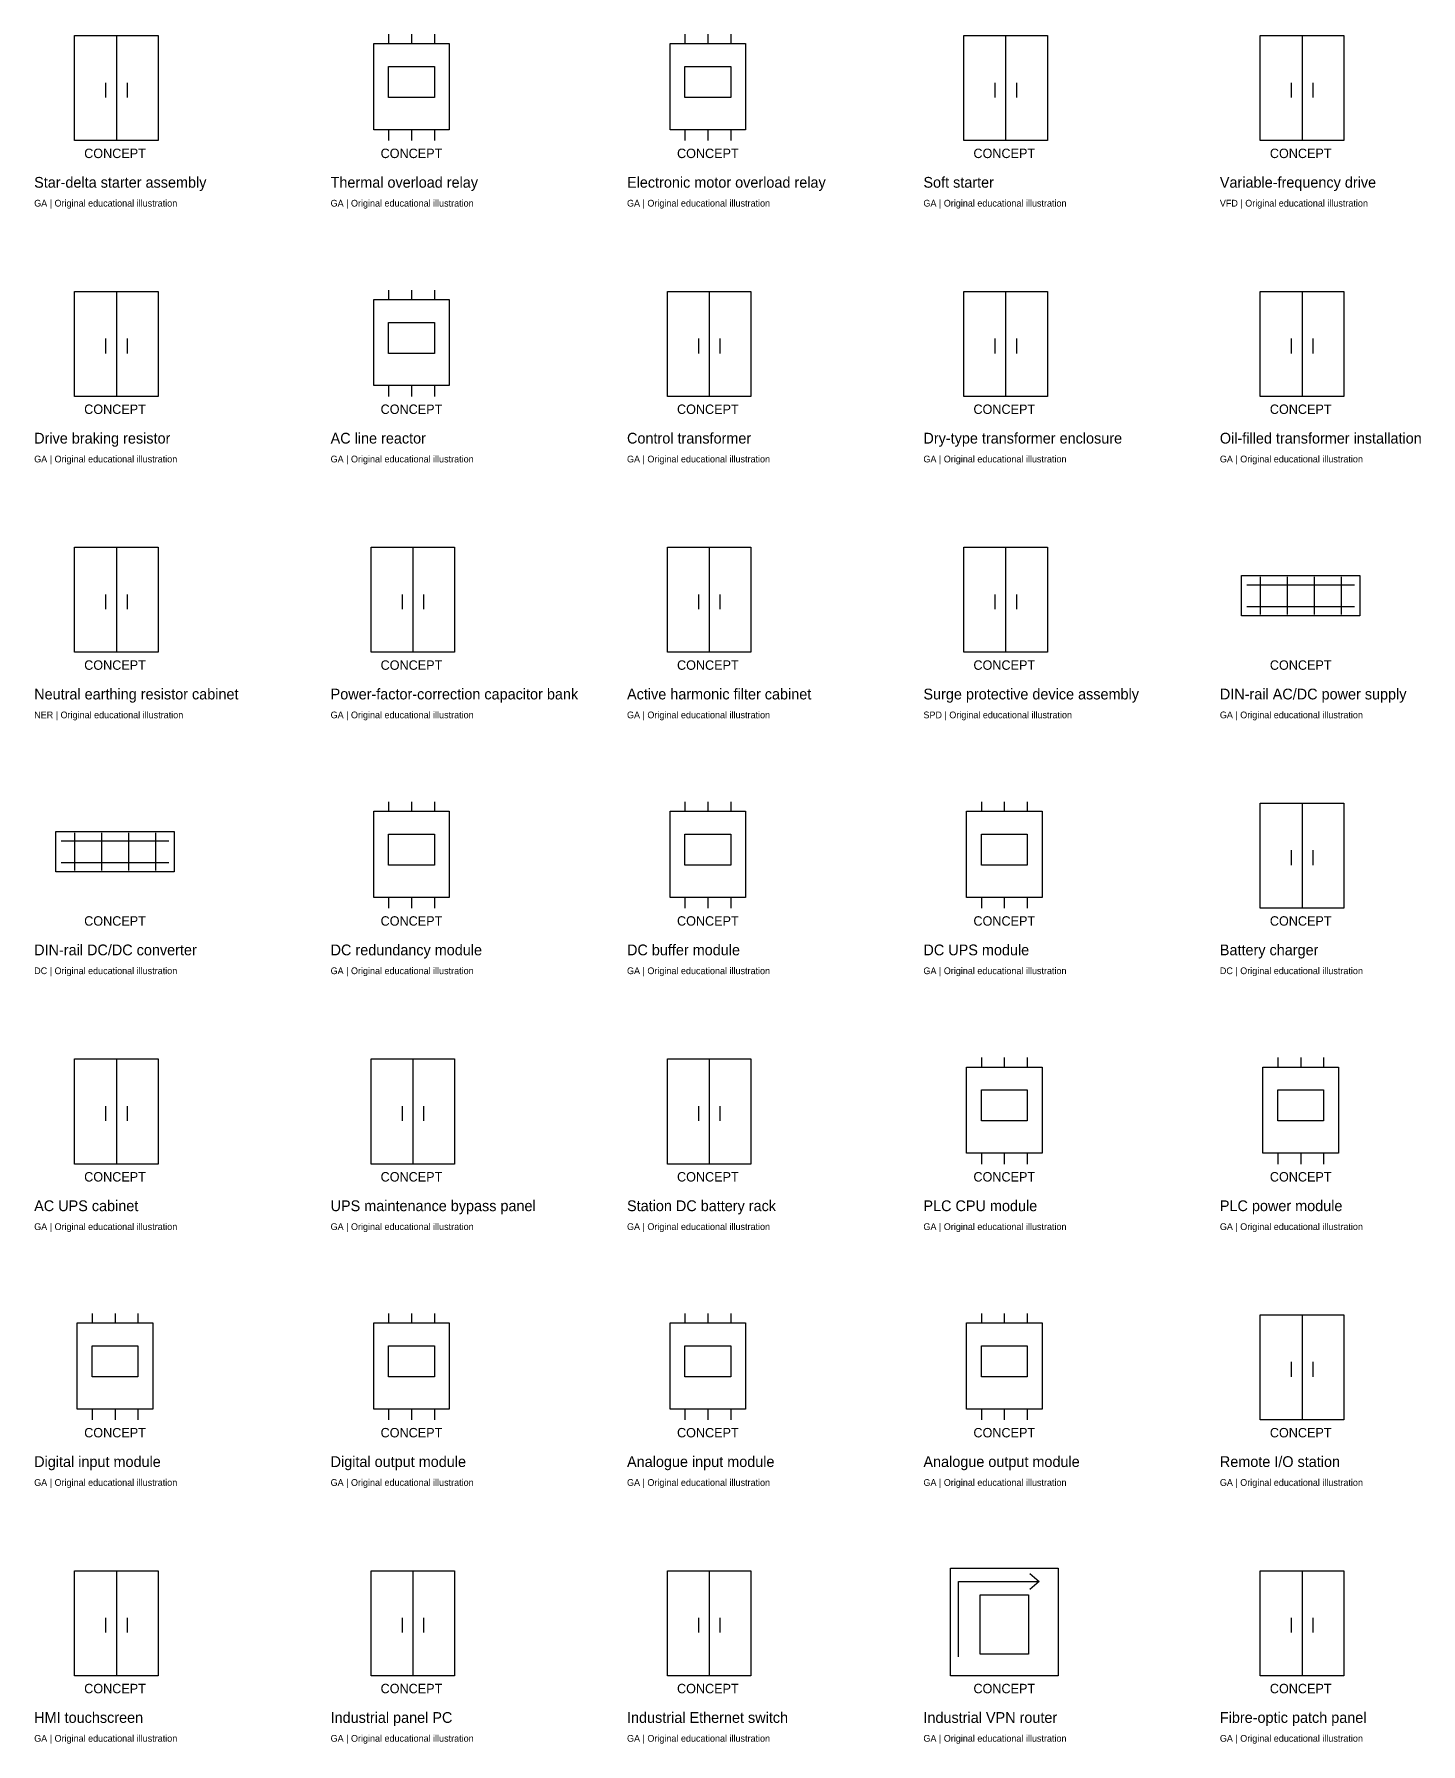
# Model space of a CAD drawing. Extents: x -25 to 1140, y -41451 to 113.
# Drawn here: x 0 to 1029, y -18081 to -16811 of the extents above; entities that cross this region are included whole.
import ezdxf
from ezdxf.enums import TextEntityAlignment as Align

# ---------------------------------------------------------------- set-up
doc = ezdxf.new("R2010")
doc.units = 0
doc.layers.add('REFERENCE', color=7, linetype='CONTINUOUS')

# ---------------------------------------------------------------- blocks, each defined once
blk = doc.blocks.new('REF_GA_STAR_DELTA_STARTER_ASSEMBLY')
at = {"layer": 'REFERENCE'}
for p, q in [((30, 98), (92, 98)), ((30, 20), (30, 98)), ((61, 98), (61, 20)), ((92, 98), (92, 20)), ((53, 63), (53, 52)), ((69, 63), (69, 52)), ((92, 20), (30, 20))]:
    blk.add_line(p, q, dxfattribs=at)
blk.add_text('CONCEPT', height=7, dxfattribs=at).set_placement((60, 7), align=Align.CENTER)
blk = doc.blocks.new('REF_GA_THERMAL_OVERLOAD_RELAY')
at = {"layer": 'REFERENCE'}
for p, q in [((32, 92), (88, 92)), ((32, 28), (32, 92)), ((43, 99), (43, 92)), ((60, 99), (60, 92)), ((77, 99), (77, 92)), ((88, 92), (88, 28)), ((43, 75), (77, 75)), ((43, 52), (43, 75)), ((77, 75), (77, 52)), ((77, 52), (43, 52)), ((88, 28), (32, 28)), ((43, 28), (43, 20)), ((60, 28), (60, 20)), ((77, 28), (77, 20))]:
    blk.add_line(p, q, dxfattribs=at)
blk.add_text('CONCEPT', height=7, dxfattribs=at).set_placement((60, 7), align=Align.CENTER)
blk = doc.blocks.new('REF_GA_ELECTRONIC_MOTOR_OVERLOAD_RELAY')
at = {"layer": 'REFERENCE'}
for p, q in [((32, 92), (88, 92)), ((32, 28), (32, 92)), ((43, 99), (43, 92)), ((60, 99), (60, 92)), ((77, 99), (77, 92)), ((88, 92), (88, 28)), ((43, 75), (77, 75)), ((43, 52), (43, 75)), ((77, 75), (77, 52)), ((77, 52), (43, 52)), ((88, 28), (32, 28)), ((43, 28), (43, 20)), ((60, 28), (60, 20)), ((77, 28), (77, 20))]:
    blk.add_line(p, q, dxfattribs=at)
blk.add_text('CONCEPT', height=7, dxfattribs=at).set_placement((60, 7), align=Align.CENTER)
blk = doc.blocks.new('REF_GA_SOFT_STARTER')
at = {"layer": 'REFERENCE'}
for p, q in [((30, 98), (92, 98)), ((30, 20), (30, 98)), ((61, 98), (61, 20)), ((92, 98), (92, 20)), ((53, 63), (53, 52)), ((69, 63), (69, 52)), ((92, 20), (30, 20))]:
    blk.add_line(p, q, dxfattribs=at)
blk.add_text('CONCEPT', height=7, dxfattribs=at).set_placement((60, 7), align=Align.CENTER)
blk = doc.blocks.new('REF_GA_VARIABLE_FREQUENCY_DRIVE')
at = {"layer": 'REFERENCE'}
for p, q in [((30, 98), (92, 98)), ((30, 20), (30, 98)), ((61, 98), (61, 20)), ((92, 98), (92, 20)), ((53, 63), (53, 52)), ((69, 63), (69, 52)), ((92, 20), (30, 20))]:
    blk.add_line(p, q, dxfattribs=at)
blk.add_text('CONCEPT', height=7, dxfattribs=at).set_placement((60, 7), align=Align.CENTER)
blk = doc.blocks.new('REF_GA_DRIVE_BRAKING_RESISTOR')
at = {"layer": 'REFERENCE'}
for p, q in [((30, 98), (92, 98)), ((30, 20), (30, 98)), ((61, 98), (61, 20)), ((92, 98), (92, 20)), ((53, 63), (53, 52)), ((69, 63), (69, 52)), ((92, 20), (30, 20))]:
    blk.add_line(p, q, dxfattribs=at)
blk.add_text('CONCEPT', height=7, dxfattribs=at).set_placement((60, 7), align=Align.CENTER)
blk = doc.blocks.new('REF_GA_AC_LINE_REACTOR')
at = {"layer": 'REFERENCE'}
for p, q in [((32, 92), (88, 92)), ((32, 28), (32, 92)), ((43, 99), (43, 92)), ((60, 99), (60, 92)), ((77, 99), (77, 92)), ((88, 92), (88, 28)), ((43, 75), (77, 75)), ((43, 52), (43, 75)), ((77, 75), (77, 52)), ((77, 52), (43, 52)), ((88, 28), (32, 28)), ((43, 28), (43, 20)), ((60, 28), (60, 20)), ((77, 28), (77, 20))]:
    blk.add_line(p, q, dxfattribs=at)
blk.add_text('CONCEPT', height=7, dxfattribs=at).set_placement((60, 7), align=Align.CENTER)
blk = doc.blocks.new('REF_GA_CONTROL_TRANSFORMER')
at = {"layer": 'REFERENCE'}
for p, q in [((30, 98), (92, 98)), ((30, 20), (30, 98)), ((61, 98), (61, 20)), ((92, 98), (92, 20)), ((53, 63), (53, 52)), ((69, 63), (69, 52)), ((92, 20), (30, 20))]:
    blk.add_line(p, q, dxfattribs=at)
blk.add_text('CONCEPT', height=7, dxfattribs=at).set_placement((60, 7), align=Align.CENTER)
blk = doc.blocks.new('REF_GA_DRY_TYPE_TRANSFORMER_ENCLOSURE')
at = {"layer": 'REFERENCE'}
for p, q in [((30, 98), (92, 98)), ((30, 20), (30, 98)), ((61, 98), (61, 20)), ((92, 98), (92, 20)), ((53, 63), (53, 52)), ((69, 63), (69, 52)), ((92, 20), (30, 20))]:
    blk.add_line(p, q, dxfattribs=at)
blk.add_text('CONCEPT', height=7, dxfattribs=at).set_placement((60, 7), align=Align.CENTER)
blk = doc.blocks.new('REF_GA_OIL_FILLED_TRANSFORMER_INSTALLATION')
at = {"layer": 'REFERENCE'}
for p, q in [((30, 98), (92, 98)), ((30, 20), (30, 98)), ((61, 98), (61, 20)), ((92, 98), (92, 20)), ((53, 63), (53, 52)), ((69, 63), (69, 52)), ((92, 20), (30, 20))]:
    blk.add_line(p, q, dxfattribs=at)
blk.add_text('CONCEPT', height=7, dxfattribs=at).set_placement((60, 7), align=Align.CENTER)
blk = doc.blocks.new('REF_GA_NEUTRAL_EARTHING_RESISTOR_CABINET')
at = {"layer": 'REFERENCE'}
for p, q in [((30, 98), (92, 98)), ((30, 20), (30, 98)), ((61, 98), (61, 20)), ((92, 98), (92, 20)), ((53, 63), (53, 52)), ((69, 63), (69, 52)), ((92, 20), (30, 20))]:
    blk.add_line(p, q, dxfattribs=at)
blk.add_text('CONCEPT', height=7, dxfattribs=at).set_placement((60, 7), align=Align.CENTER)
blk = doc.blocks.new('REF_GA_POWER_FACTOR_CORRECTION_CAPACITOR_BANK')
at = {"layer": 'REFERENCE'}
for p, q in [((30, 98), (92, 98)), ((30, 20), (30, 98)), ((61, 98), (61, 20)), ((92, 98), (92, 20)), ((53, 63), (53, 52)), ((69, 63), (69, 52)), ((92, 20), (30, 20))]:
    blk.add_line(p, q, dxfattribs=at)
blk.add_text('CONCEPT', height=7, dxfattribs=at).set_placement((60, 7), align=Align.CENTER)
blk = doc.blocks.new('REF_GA_ACTIVE_HARMONIC_FILTER_CABINET')
at = {"layer": 'REFERENCE'}
for p, q in [((30, 98), (92, 98)), ((30, 20), (30, 98)), ((61, 98), (61, 20)), ((92, 98), (92, 20)), ((53, 63), (53, 52)), ((69, 63), (69, 52)), ((92, 20), (30, 20))]:
    blk.add_line(p, q, dxfattribs=at)
blk.add_text('CONCEPT', height=7, dxfattribs=at).set_placement((60, 7), align=Align.CENTER)
blk = doc.blocks.new('REF_GA_SURGE_PROTECTIVE_DEVICE_ASSEMBLY')
at = {"layer": 'REFERENCE'}
for p, q in [((30, 98), (92, 98)), ((30, 20), (30, 98)), ((61, 98), (61, 20)), ((92, 98), (92, 20)), ((53, 63), (53, 52)), ((69, 63), (69, 52)), ((92, 20), (30, 20))]:
    blk.add_line(p, q, dxfattribs=at)
blk.add_text('CONCEPT', height=7, dxfattribs=at).set_placement((60, 7), align=Align.CENTER)
blk = doc.blocks.new('REF_GA_DIN_RAIL_AC_DC_POWER_SUPPLY')
at = {"layer": 'REFERENCE'}
for p, q in [((16, 77), (104, 77)), ((16, 47), (16, 77)), ((104, 77), (104, 47)), ((20, 70), (100, 70)), ((30, 76), (30, 48)), ((50, 76), (50, 48)), ((70, 76), (70, 48)), ((90, 76), (90, 48)), ((20, 54), (100, 54)), ((104, 47), (16, 47))]:
    blk.add_line(p, q, dxfattribs=at)
blk.add_text('CONCEPT', height=7, dxfattribs=at).set_placement((60, 7), align=Align.CENTER)
blk = doc.blocks.new('REF_GA_DIN_RAIL_DC_DC_CONVERTER')
at = {"layer": 'REFERENCE'}
for p, q in [((16, 77), (104, 77)), ((16, 47), (16, 77)), ((104, 77), (104, 47)), ((20, 70), (100, 70)), ((30, 76), (30, 48)), ((50, 76), (50, 48)), ((70, 76), (70, 48)), ((90, 76), (90, 48)), ((20, 54), (100, 54)), ((104, 47), (16, 47))]:
    blk.add_line(p, q, dxfattribs=at)
blk.add_text('CONCEPT', height=7, dxfattribs=at).set_placement((60, 7), align=Align.CENTER)
blk = doc.blocks.new('REF_GA_DC_REDUNDANCY_MODULE')
at = {"layer": 'REFERENCE'}
for p, q in [((32, 92), (88, 92)), ((32, 28), (32, 92)), ((43, 99), (43, 92)), ((60, 99), (60, 92)), ((77, 99), (77, 92)), ((88, 92), (88, 28)), ((43, 75), (77, 75)), ((43, 52), (43, 75)), ((77, 75), (77, 52)), ((77, 52), (43, 52)), ((88, 28), (32, 28)), ((43, 28), (43, 20)), ((60, 28), (60, 20)), ((77, 28), (77, 20))]:
    blk.add_line(p, q, dxfattribs=at)
blk.add_text('CONCEPT', height=7, dxfattribs=at).set_placement((60, 7), align=Align.CENTER)
blk = doc.blocks.new('REF_GA_DC_BUFFER_MODULE')
at = {"layer": 'REFERENCE'}
for p, q in [((32, 92), (88, 92)), ((32, 28), (32, 92)), ((43, 99), (43, 92)), ((60, 99), (60, 92)), ((77, 99), (77, 92)), ((88, 92), (88, 28)), ((43, 75), (77, 75)), ((43, 52), (43, 75)), ((77, 75), (77, 52)), ((77, 52), (43, 52)), ((88, 28), (32, 28)), ((43, 28), (43, 20)), ((60, 28), (60, 20)), ((77, 28), (77, 20))]:
    blk.add_line(p, q, dxfattribs=at)
blk.add_text('CONCEPT', height=7, dxfattribs=at).set_placement((60, 7), align=Align.CENTER)
blk = doc.blocks.new('REF_GA_DC_UPS_MODULE')
at = {"layer": 'REFERENCE'}
for p, q in [((32, 92), (88, 92)), ((32, 28), (32, 92)), ((43, 99), (43, 92)), ((60, 99), (60, 92)), ((77, 99), (77, 92)), ((88, 92), (88, 28)), ((43, 75), (77, 75)), ((43, 52), (43, 75)), ((77, 75), (77, 52)), ((77, 52), (43, 52)), ((88, 28), (32, 28)), ((43, 28), (43, 20)), ((60, 28), (60, 20)), ((77, 28), (77, 20))]:
    blk.add_line(p, q, dxfattribs=at)
blk.add_text('CONCEPT', height=7, dxfattribs=at).set_placement((60, 7), align=Align.CENTER)
blk = doc.blocks.new('REF_GA_BATTERY_CHARGER')
at = {"layer": 'REFERENCE'}
for p, q in [((30, 98), (92, 98)), ((30, 20), (30, 98)), ((61, 98), (61, 20)), ((92, 98), (92, 20)), ((53, 63), (53, 52)), ((69, 63), (69, 52)), ((92, 20), (30, 20))]:
    blk.add_line(p, q, dxfattribs=at)
blk.add_text('CONCEPT', height=7, dxfattribs=at).set_placement((60, 7), align=Align.CENTER)
blk = doc.blocks.new('REF_GA_AC_UPS_CABINET')
at = {"layer": 'REFERENCE'}
for p, q in [((30, 98), (92, 98)), ((30, 20), (30, 98)), ((61, 98), (61, 20)), ((92, 98), (92, 20)), ((53, 63), (53, 52)), ((69, 63), (69, 52)), ((92, 20), (30, 20))]:
    blk.add_line(p, q, dxfattribs=at)
blk.add_text('CONCEPT', height=7, dxfattribs=at).set_placement((60, 7), align=Align.CENTER)
blk = doc.blocks.new('REF_GA_UPS_MAINTENANCE_BYPASS_PANEL')
at = {"layer": 'REFERENCE'}
for p, q in [((30, 98), (92, 98)), ((30, 20), (30, 98)), ((61, 98), (61, 20)), ((92, 98), (92, 20)), ((53, 63), (53, 52)), ((69, 63), (69, 52)), ((92, 20), (30, 20))]:
    blk.add_line(p, q, dxfattribs=at)
blk.add_text('CONCEPT', height=7, dxfattribs=at).set_placement((60, 7), align=Align.CENTER)
blk = doc.blocks.new('REF_GA_STATION_DC_BATTERY_RACK')
at = {"layer": 'REFERENCE'}
for p, q in [((30, 98), (92, 98)), ((30, 20), (30, 98)), ((61, 98), (61, 20)), ((92, 98), (92, 20)), ((53, 63), (53, 52)), ((69, 63), (69, 52)), ((92, 20), (30, 20))]:
    blk.add_line(p, q, dxfattribs=at)
blk.add_text('CONCEPT', height=7, dxfattribs=at).set_placement((60, 7), align=Align.CENTER)
blk = doc.blocks.new('REF_GA_PLC_CPU_MODULE')
at = {"layer": 'REFERENCE'}
for p, q in [((32, 92), (88, 92)), ((32, 28), (32, 92)), ((43, 99), (43, 92)), ((60, 99), (60, 92)), ((77, 99), (77, 92)), ((88, 92), (88, 28)), ((43, 75), (77, 75)), ((43, 52), (43, 75)), ((77, 75), (77, 52)), ((77, 52), (43, 52)), ((88, 28), (32, 28)), ((43, 28), (43, 20)), ((60, 28), (60, 20)), ((77, 28), (77, 20))]:
    blk.add_line(p, q, dxfattribs=at)
blk.add_text('CONCEPT', height=7, dxfattribs=at).set_placement((60, 7), align=Align.CENTER)
blk = doc.blocks.new('REF_GA_PLC_POWER_MODULE')
at = {"layer": 'REFERENCE'}
for p, q in [((32, 92), (88, 92)), ((32, 28), (32, 92)), ((43, 99), (43, 92)), ((60, 99), (60, 92)), ((77, 99), (77, 92)), ((88, 92), (88, 28)), ((43, 75), (77, 75)), ((43, 52), (43, 75)), ((77, 75), (77, 52)), ((77, 52), (43, 52)), ((88, 28), (32, 28)), ((43, 28), (43, 20)), ((60, 28), (60, 20)), ((77, 28), (77, 20))]:
    blk.add_line(p, q, dxfattribs=at)
blk.add_text('CONCEPT', height=7, dxfattribs=at).set_placement((60, 7), align=Align.CENTER)
blk = doc.blocks.new('REF_GA_DIGITAL_INPUT_MODULE')
at = {"layer": 'REFERENCE'}
for p, q in [((32, 92), (88, 92)), ((32, 28), (32, 92)), ((43, 99), (43, 92)), ((60, 99), (60, 92)), ((77, 99), (77, 92)), ((88, 92), (88, 28)), ((43, 75), (77, 75)), ((43, 52), (43, 75)), ((77, 75), (77, 52)), ((77, 52), (43, 52)), ((88, 28), (32, 28)), ((43, 28), (43, 20)), ((60, 28), (60, 20)), ((77, 28), (77, 20))]:
    blk.add_line(p, q, dxfattribs=at)
blk.add_text('CONCEPT', height=7, dxfattribs=at).set_placement((60, 7), align=Align.CENTER)
blk = doc.blocks.new('REF_GA_DIGITAL_OUTPUT_MODULE')
at = {"layer": 'REFERENCE'}
for p, q in [((32, 92), (88, 92)), ((32, 28), (32, 92)), ((43, 99), (43, 92)), ((60, 99), (60, 92)), ((77, 99), (77, 92)), ((88, 92), (88, 28)), ((43, 75), (77, 75)), ((43, 52), (43, 75)), ((77, 75), (77, 52)), ((77, 52), (43, 52)), ((88, 28), (32, 28)), ((43, 28), (43, 20)), ((60, 28), (60, 20)), ((77, 28), (77, 20))]:
    blk.add_line(p, q, dxfattribs=at)
blk.add_text('CONCEPT', height=7, dxfattribs=at).set_placement((60, 7), align=Align.CENTER)
blk = doc.blocks.new('REF_GA_ANALOGUE_INPUT_MODULE')
at = {"layer": 'REFERENCE'}
for p, q in [((32, 92), (88, 92)), ((32, 28), (32, 92)), ((43, 99), (43, 92)), ((60, 99), (60, 92)), ((77, 99), (77, 92)), ((88, 92), (88, 28)), ((43, 75), (77, 75)), ((43, 52), (43, 75)), ((77, 75), (77, 52)), ((77, 52), (43, 52)), ((88, 28), (32, 28)), ((43, 28), (43, 20)), ((60, 28), (60, 20)), ((77, 28), (77, 20))]:
    blk.add_line(p, q, dxfattribs=at)
blk.add_text('CONCEPT', height=7, dxfattribs=at).set_placement((60, 7), align=Align.CENTER)
blk = doc.blocks.new('REF_GA_ANALOGUE_OUTPUT_MODULE')
at = {"layer": 'REFERENCE'}
for p, q in [((32, 92), (88, 92)), ((32, 28), (32, 92)), ((43, 99), (43, 92)), ((60, 99), (60, 92)), ((77, 99), (77, 92)), ((88, 92), (88, 28)), ((43, 75), (77, 75)), ((43, 52), (43, 75)), ((77, 75), (77, 52)), ((77, 52), (43, 52)), ((88, 28), (32, 28)), ((43, 28), (43, 20)), ((60, 28), (60, 20)), ((77, 28), (77, 20))]:
    blk.add_line(p, q, dxfattribs=at)
blk.add_text('CONCEPT', height=7, dxfattribs=at).set_placement((60, 7), align=Align.CENTER)
blk = doc.blocks.new('REF_GA_REMOTE_I_O_STATION')
at = {"layer": 'REFERENCE'}
for p, q in [((30, 98), (92, 98)), ((30, 20), (30, 98)), ((61, 98), (61, 20)), ((92, 98), (92, 20)), ((53, 63), (53, 52)), ((69, 63), (69, 52)), ((92, 20), (30, 20))]:
    blk.add_line(p, q, dxfattribs=at)
blk.add_text('CONCEPT', height=7, dxfattribs=at).set_placement((60, 7), align=Align.CENTER)
blk = doc.blocks.new('REF_GA_HMI_TOUCHSCREEN')
at = {"layer": 'REFERENCE'}
for p, q in [((30, 98), (92, 98)), ((30, 20), (30, 98)), ((61, 98), (61, 20)), ((92, 98), (92, 20)), ((53, 63), (53, 52)), ((69, 63), (69, 52)), ((92, 20), (30, 20))]:
    blk.add_line(p, q, dxfattribs=at)
blk.add_text('CONCEPT', height=7, dxfattribs=at).set_placement((60, 7), align=Align.CENTER)
blk = doc.blocks.new('REF_GA_INDUSTRIAL_PANEL_PC')
at = {"layer": 'REFERENCE'}
for p, q in [((30, 98), (92, 98)), ((30, 20), (30, 98)), ((61, 98), (61, 20)), ((92, 98), (92, 20)), ((53, 63), (53, 52)), ((69, 63), (69, 52)), ((92, 20), (30, 20))]:
    blk.add_line(p, q, dxfattribs=at)
blk.add_text('CONCEPT', height=7, dxfattribs=at).set_placement((60, 7), align=Align.CENTER)
blk = doc.blocks.new('REF_GA_INDUSTRIAL_ETHERNET_SWITCH')
at = {"layer": 'REFERENCE'}
for p, q in [((30, 98), (92, 98)), ((30, 20), (30, 98)), ((61, 98), (61, 20)), ((92, 98), (92, 20)), ((53, 63), (53, 52)), ((69, 63), (69, 52)), ((92, 20), (30, 20))]:
    blk.add_line(p, q, dxfattribs=at)
blk.add_text('CONCEPT', height=7, dxfattribs=at).set_placement((60, 7), align=Align.CENTER)
blk = doc.blocks.new('REF_GA_INDUSTRIAL_VPN_ROUTER')
at = {"layer": 'REFERENCE'}
for p, q in [((20, 100), (100, 100)), ((20, 20), (20, 100)), ((26, 34), (26, 90)), ((26, 90), (86, 90)), ((79, 96), (86, 90)), ((86, 90), (79, 84)), ((100, 100), (100, 20)), ((42, 80), (78, 80)), ((42, 36), (42, 80)), ((78, 80), (78, 36)), ((78, 36), (42, 36)), ((100, 20), (20, 20))]:
    blk.add_line(p, q, dxfattribs=at)
blk.add_text('CONCEPT', height=7, dxfattribs=at).set_placement((60, 7), align=Align.CENTER)
blk = doc.blocks.new('REF_GA_FIBRE_OPTIC_PATCH_PANEL')
at = {"layer": 'REFERENCE'}
for p, q in [((30, 98), (92, 98)), ((30, 20), (30, 98)), ((61, 98), (61, 20)), ((92, 98), (92, 20)), ((53, 63), (53, 52)), ((69, 63), (69, 52)), ((92, 20), (30, 20))]:
    blk.add_line(p, q, dxfattribs=at)
blk.add_text('CONCEPT', height=7, dxfattribs=at).set_placement((60, 7), align=Align.CENTER)

msp = doc.modelspace()

# ---------------------------------------------------------------- block references
at = {"layer": 'REFERENCE'}
for name, p in [('REF_GA_STAR_DELTA_STARTER_ASSEMBLY', (0, -16910)), ('REF_GA_THERMAL_OVERLOAD_RELAY', (220, -16910)), ('REF_GA_ELECTRONIC_MOTOR_OVERLOAD_RELAY', (440, -16910)), ('REF_GA_SOFT_STARTER', (660, -16910)), ('REF_GA_VARIABLE_FREQUENCY_DRIVE', (880, -16910)), ('REF_GA_DRIVE_BRAKING_RESISTOR', (0, -17100)), ('REF_GA_AC_LINE_REACTOR', (220, -17100)), ('REF_GA_CONTROL_TRANSFORMER', (440, -17100)), ('REF_GA_DRY_TYPE_TRANSFORMER_ENCLOSURE', (660, -17100)), ('REF_GA_OIL_FILLED_TRANSFORMER_INSTALLATION', (880, -17100)), ('REF_GA_NEUTRAL_EARTHING_RESISTOR_CABINET', (0, -17290)), ('REF_GA_POWER_FACTOR_CORRECTION_CAPACITOR_BANK', (220, -17290)), ('REF_GA_ACTIVE_HARMONIC_FILTER_CABINET', (440, -17290)), ('REF_GA_SURGE_PROTECTIVE_DEVICE_ASSEMBLY', (660, -17290)), ('REF_GA_DIN_RAIL_AC_DC_POWER_SUPPLY', (880, -17290)), ('REF_GA_DC_REDUNDANCY_MODULE', (220, -17480)), ('REF_GA_DC_BUFFER_MODULE', (440, -17480)), ('REF_GA_DC_UPS_MODULE', (660, -17480)), ('REF_GA_BATTERY_CHARGER', (880, -17480)), ('REF_GA_DIN_RAIL_DC_DC_CONVERTER', (0, -17480)), ('REF_GA_AC_UPS_CABINET', (0, -17670)), ('REF_GA_UPS_MAINTENANCE_BYPASS_PANEL', (220, -17670)), ('REF_GA_STATION_DC_BATTERY_RACK', (440, -17670)), ('REF_GA_PLC_CPU_MODULE', (660, -17670)), ('REF_GA_PLC_POWER_MODULE', (880, -17670)), ('REF_GA_DIGITAL_INPUT_MODULE', (0, -17860)), ('REF_GA_DIGITAL_OUTPUT_MODULE', (220, -17860)), ('REF_GA_ANALOGUE_INPUT_MODULE', (440, -17860)), ('REF_GA_ANALOGUE_OUTPUT_MODULE', (660, -17860)), ('REF_GA_REMOTE_I_O_STATION', (880, -17860)), ('REF_GA_INDUSTRIAL_VPN_ROUTER', (660, -18050)), ('REF_GA_HMI_TOUCHSCREEN', (0, -18050)), ('REF_GA_INDUSTRIAL_PANEL_PC', (220, -18050)), ('REF_GA_INDUSTRIAL_ETHERNET_SWITCH', (440, -18050)), ('REF_GA_FIBRE_OPTIC_PATCH_PANEL', (880, -18050))]:
    msp.add_blockref(name, p, dxfattribs=at)

# ---------------------------------------------------------------- texts
for s, height, p in [('Star-delta starter assembly', 8, (0, -16925)), ('Thermal overload relay', 8, (220, -16925)), ('Electronic motor overload relay', 8, (440, -16925)), ('Soft starter', 8, (660, -16925)), ('Variable-frequency drive', 8, (880, -16925)), ('GA | Original educational illustration', 5, (0, -16939)), ('GA | Original educational illustration', 5, (220, -16939)), ('GA | Original educational illustration', 5, (440, -16939)), ('GA | Original educational illustration', 5, (660, -16939)), ('VFD | Original educational illustration', 5, (880, -16939)), ('Drive braking resistor', 8, (0, -17115)), ('AC line reactor', 8, (220, -17115)), ('Control transformer', 8, (440, -17115)), ('Dry-type transformer enclosure', 8, (660, -17115)), ('Oil-filled transformer installation', 8, (880, -17115)), ('GA | Original educational illustration', 5, (0, -17129)), ('GA | Original educational illustration', 5, (220, -17129)), ('GA | Original educational illustration', 5, (440, -17129)), ('GA | Original educational illustration', 5, (660, -17129)), ('GA | Original educational illustration', 5, (880, -17129)), ('Neutral earthing resistor cabinet', 8, (0, -17305)), ('Power-factor-correction capacitor bank', 8, (220, -17305)), ('Active harmonic filter cabinet', 8, (440, -17305)), ('Surge protective device assembly', 8, (660, -17305)), ('DIN-rail AC/DC power supply', 8, (880, -17305)), ('NER | Original educational illustration', 5, (0, -17319)), ('GA | Original educational illustration', 5, (220, -17319)), ('GA | Original educational illustration', 5, (440, -17319)), ('SPD | Original educational illustration', 5, (660, -17319)), ('GA | Original educational illustration', 5, (880, -17319)), ('DIN-rail DC/DC converter', 8, (0, -17495)), ('DC redundancy module', 8, (220, -17495)), ('DC buffer module', 8, (440, -17495)), ('DC UPS module', 8, (660, -17495)), ('Battery charger', 8, (880, -17495)), ('DC | Original educational illustration', 5, (0, -17509)), ('GA | Original educational illustration', 5, (220, -17509)), ('GA | Original educational illustration', 5, (440, -17509)), ('GA | Original educational illustration', 5, (660, -17509)), ('DC | Original educational illustration', 5, (880, -17509)), ('AC UPS cabinet', 8, (0, -17685)), ('UPS maintenance bypass panel', 8, (220, -17685)), ('Station DC battery rack', 8, (440, -17685)), ('PLC CPU module', 8, (660, -17685)), ('PLC power module', 8, (880, -17685)), ('GA | Original educational illustration', 5, (0, -17699)), ('GA | Original educational illustration', 5, (220, -17699)), ('GA | Original educational illustration', 5, (440, -17699)), ('GA | Original educational illustration', 5, (660, -17699)), ('GA | Original educational illustration', 5, (880, -17699)), ('Digital input module', 8, (0, -17875)), ('Digital output module', 8, (220, -17875)), ('Analogue input module', 8, (440, -17875)), ('Analogue output module', 8, (660, -17875)), ('Remote I/O station', 8, (880, -17875)), ('GA | Original educational illustration', 5, (0, -17889)), ('GA | Original educational illustration', 5, (220, -17889)), ('GA | Original educational illustration', 5, (440, -17889)), ('GA | Original educational illustration', 5, (660, -17889)), ('GA | Original educational illustration', 5, (880, -17889)), ('HMI touchscreen', 8, (0, -18065)), ('Industrial panel PC', 8, (220, -18065)), ('Industrial Ethernet switch', 8, (440, -18065)), ('Industrial VPN router', 8, (660, -18065)), ('Fibre-optic patch panel', 8, (880, -18065)), ('GA | Original educational illustration', 5, (0, -18079)), ('GA | Original educational illustration', 5, (220, -18079)), ('GA | Original educational illustration', 5, (440, -18079)), ('GA | Original educational illustration', 5, (660, -18079)), ('GA | Original educational illustration', 5, (880, -18079))]:
    msp.add_text(s, height=height, dxfattribs=at).set_placement(p)

doc.saveas('drawing.dxf')
